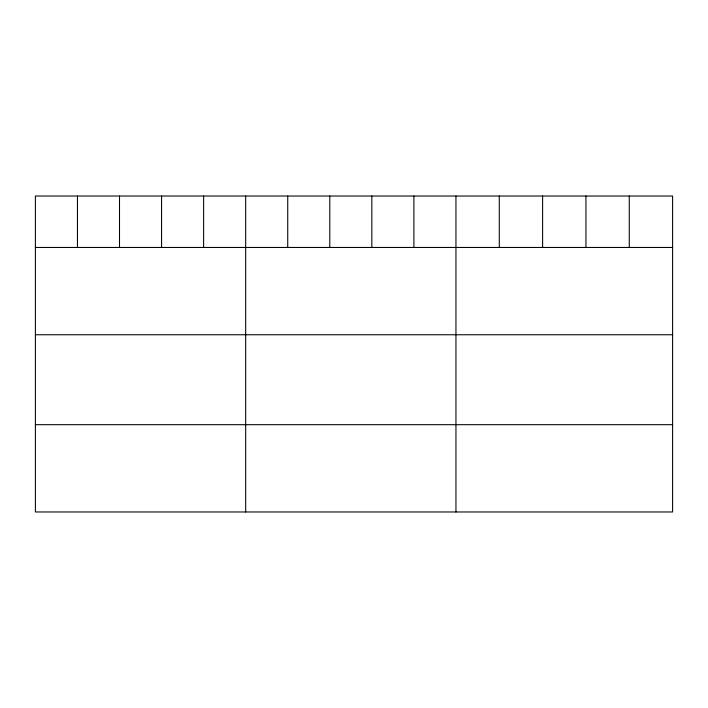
<?xml version="1.0" encoding="UTF-8"?>
<svg xmlns="http://www.w3.org/2000/svg" width="708" height="708" viewBox="0 0 708 708"><rect width="100%" height="100%" fill="white"/><g stroke="black" fill="none" stroke-linecap="round" stroke-linejoin="round"><path stroke-width="1.06" d="M672.6 247.464L672.6 511.973L35.4 511.973L35.4 196.028L672.6 196.028L672.6 247.464L35.4 247.464M35.4 334.751L672.6 334.751M35.4 424.685L672.6 424.685M629.27 196.028L629.27 247.464M585.941 196.028L585.941 247.464M542.611 196.028L542.611 247.464M499.282 196.028L499.282 247.464M455.952 196.028L455.952 511.973M413.897 196.028L413.897 247.464M371.842 196.028L371.842 247.464M329.786 196.028L329.786 247.464M287.731 196.028L287.731 247.464M245.676 196.028L245.676 511.973M203.621 196.028L203.621 247.464M161.566 196.028L161.566 247.464M119.51 196.028L119.51 247.464M77.455 196.028L77.455 247.464"/></g></svg>
